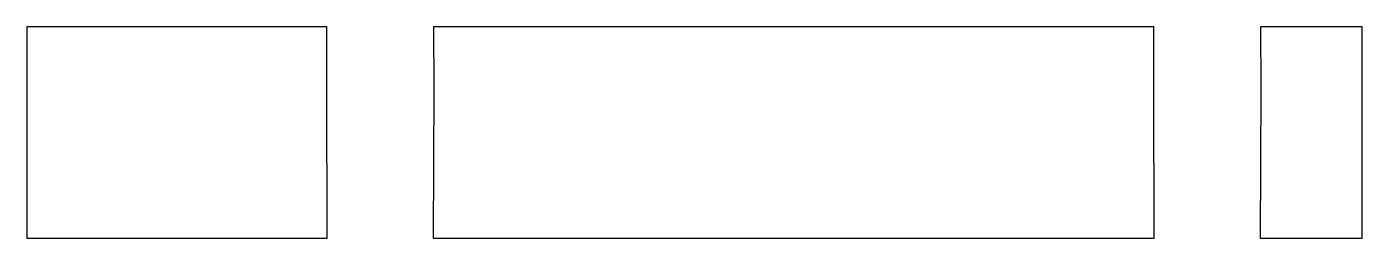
# Model space of a CAD drawing. Header units: metres. Extents: x -18.5 to 13.8, y -1.1 to 46.5.
# Drawn here: x -18.55 to 13.75, y -1.1 to 4 of the extents above.
import ezdxf

# ---------------------------------------------------------------- set-up
doc = ezdxf.new("R2010")
doc.units = ezdxf.units.M

msp = doc.modelspace()

# ---------------------------------------------------------------- linework, layer by layer
for p, q in [((-12.173, 4), (-18.55, 4)), ((-18.55, 4), (-18.55, 3.767)), ((-11.289, 4), (-12.173, 4)), ((-11.293, 2.508), (-11.289, 4)), ((-6.276, 4), (-8.711, 4)), ((-8.711, 4), (-8.707, 2.508)), ((8.711, 4), (-6.276, 4)), ((8.707, 2.508), (8.711, 4)), ((11.67, 4), (11.289, 4)), ((11.289, 4), (11.293, 2.508)), ((13.75, 4), (11.67, 4)), ((13.75, 1.625), (13.75, 4)), ((-18.55, 3.767), (-18.55, 1.625)), ((-11.283, -1.1), (-11.293, 2.508)), ((-8.707, 2.508), (-8.717, -1.1)), ((8.717, -1.1), (8.707, 2.508)), ((11.293, 2.508), (11.283, -1.1)), ((-18.55, 1.625), (-18.55, -0.532)), ((13.75, -1.1), (13.75, 1.625)), ((-18.55, -0.532), (-18.55, -0.593)), ((-18.55, -0.593), (-18.55, -0.639)), ((-18.55, -0.639), (-18.55, -0.667)), ((-18.55, -0.667), (-18.55, -0.933)), ((-18.55, -0.933), (-18.55, -0.949)), ((-18.55, -0.949), (-18.55, -1.1)), ((-18.55, -1.1), (-18.337, -1.1)), ((-18.337, -1.1), (-17.859, -1.1)), ((-17.859, -1.1), (-13.056, -1.1)), ((-13.056, -1.1), (-12.441, -1.1)), ((-13.056, -1.1), (-13.056, -1.1)), ((-12.441, -1.1), (-11.627, -1.1)), ((-11.627, -1.1), (-11.283, -1.1)), ((-8.717, -1.1), (2.211, -1.1)), ((2.211, -1.1), (8.717, -1.1)), ((8.717, -1.1), (8.717, -1.1)), ((11.283, -1.1), (11.447, -1.1)), ((11.447, -1.1), (11.785, -1.1)), ((11.785, -1.1), (11.995, -1.1)), ((11.995, -1.1), (12.099, -1.1)), ((12.099, -1.1), (13.75, -1.1)), ((12.099, -1.1), (12.099, -1.1))]:
    msp.add_line(p, q)

doc.saveas('drawing.dxf')
